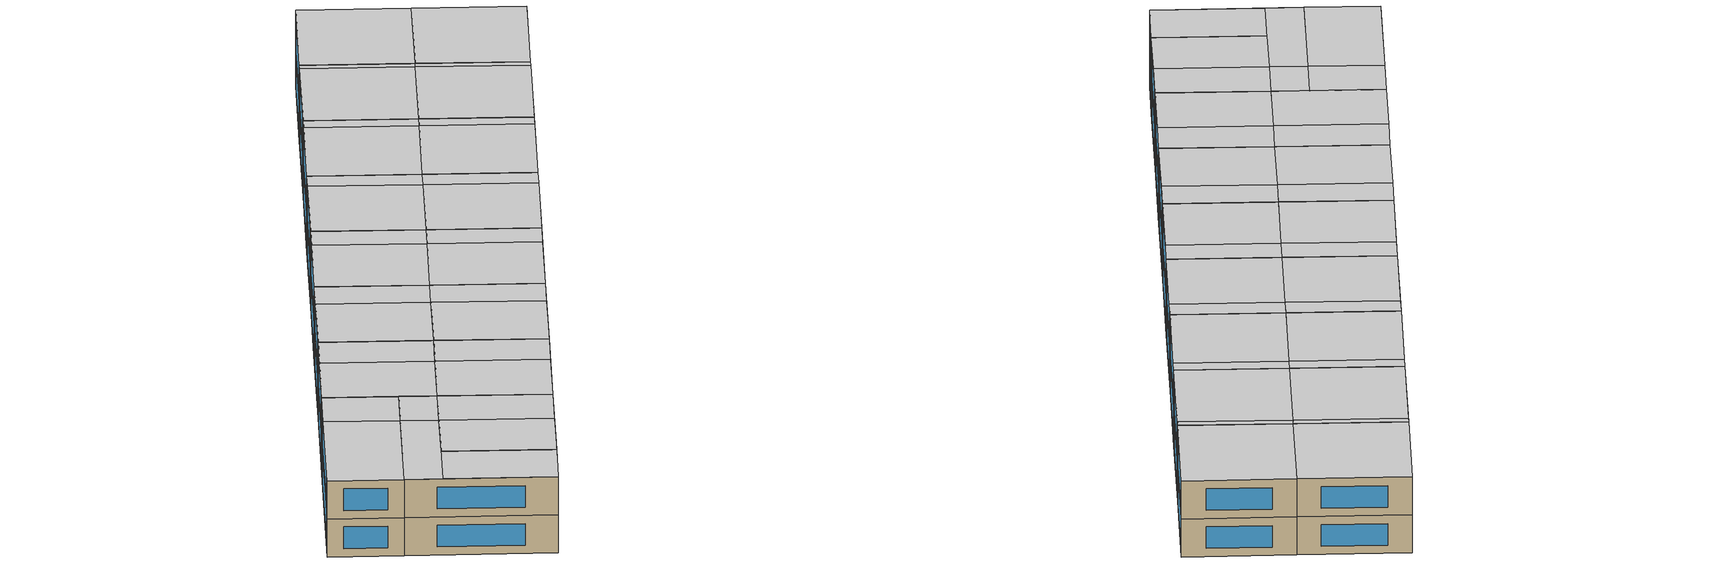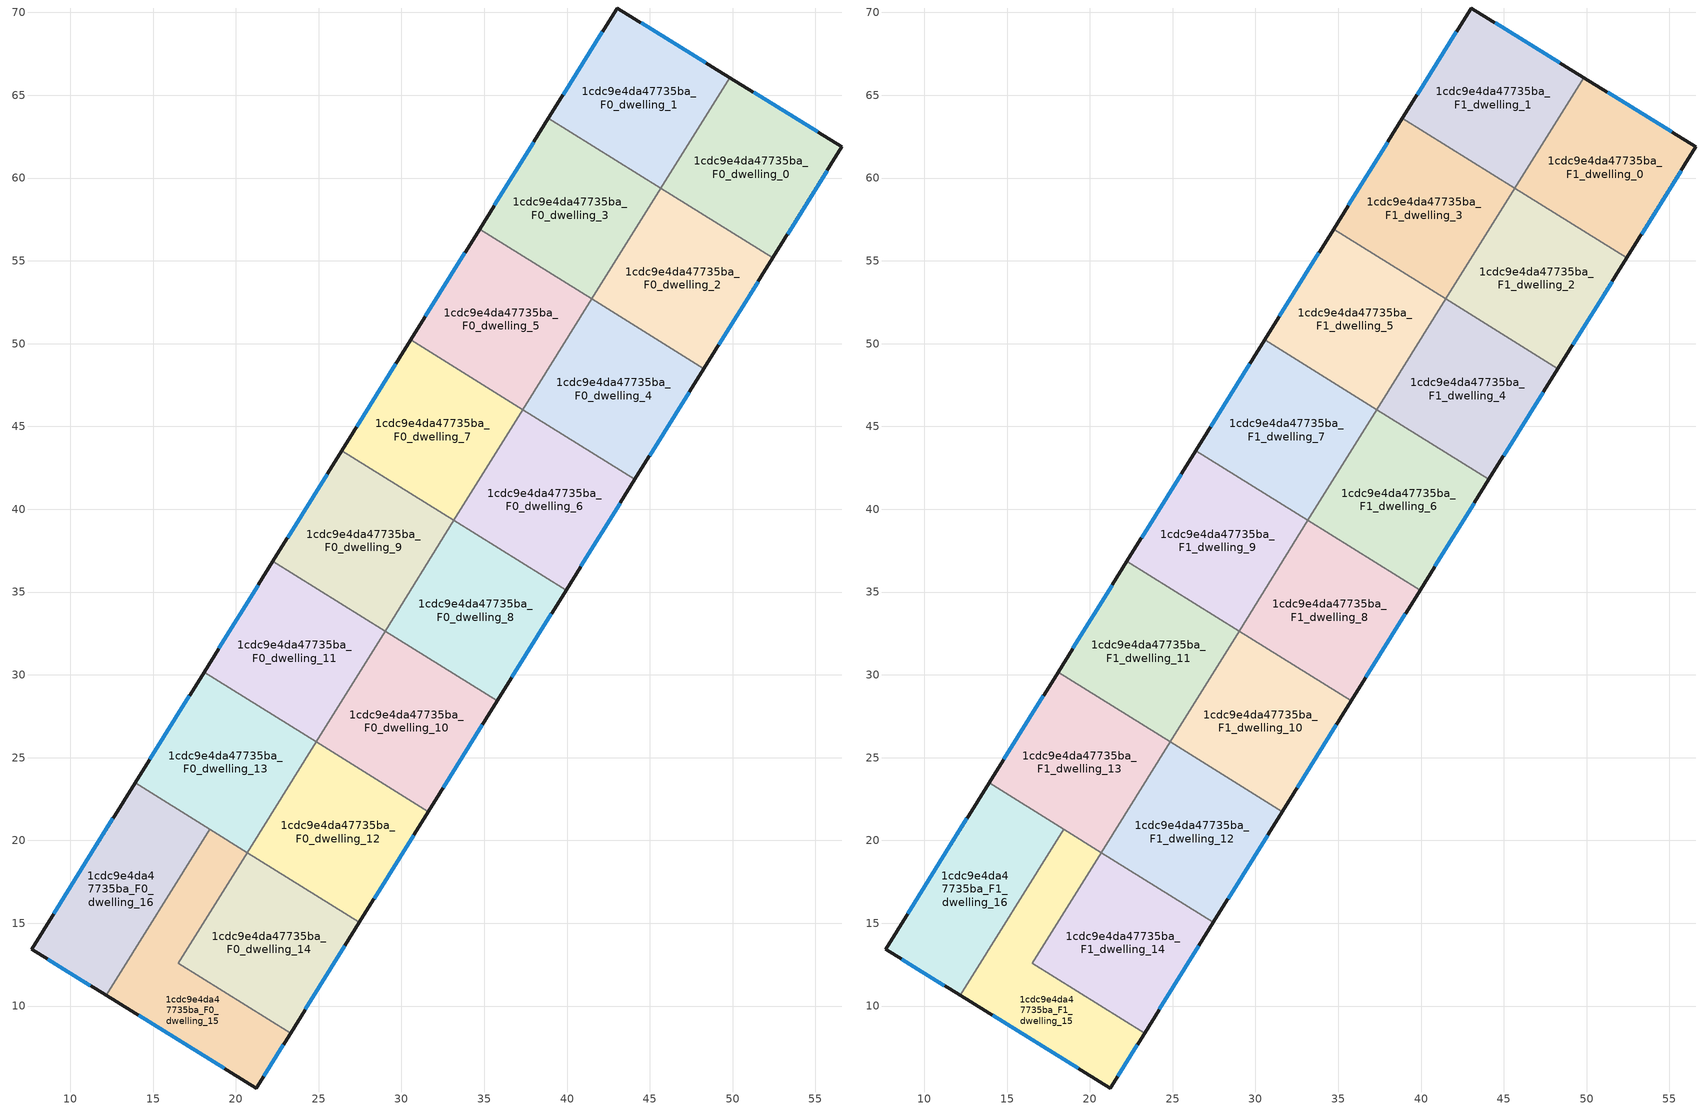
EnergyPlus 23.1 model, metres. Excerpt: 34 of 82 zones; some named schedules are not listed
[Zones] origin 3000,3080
1cdc9e4da47735ba_F0_dwelling_0
 floor ground (EU_floor_Construction): 56.59,61.89 52.42,55.18 45.66,59.39 49.82,66.07 z0
 wall outside (EU_wall_Construction): 52.42,55.18 56.59,61.89 49.82,66.07 z0:3
 wall to 1cdc9e4da47735ba_F0_dwelling_1 (EU_wall_Construction): 49.82,66.07 45.66,59.39 z0:3
 wall to 1cdc9e4da47735ba_F0_dwelling_2 (EU_wall_Construction): 45.66,59.39 52.42,55.18 z0:3
 window (EU_Window_Construction): 55.14,62.79 51.27,65.18 / 53.32,56.62 55.7,60.45 z0.64:2.36
1cdc9e4da47735ba_F0_dwelling_1
 floor ground (EU_floor_Construction): 49.82,66.07 45.66,59.39 38.88,63.61 43.03,70.27 z0
 wall outside (EU_wall_Construction): 49.82,66.07 43.03,70.27 38.88,63.61 z0:3
 wall to 1cdc9e4da47735ba_F0_dwelling_3 (EU_wall_Construction): 38.88,63.61 45.65,59.39 z0:3
 wall to 1cdc9e4da47735ba_F0_dwelling_2 (EU_wall_Construction): 45.65,59.39 45.66,59.39 z0:3
 window (EU_Window_Construction): 48.37,66.97 44.48,69.37 / 42.14,68.84 39.77,65.03 z0.64:2.36
1cdc9e4da47735ba_F0_dwelling_10
 floor ground (EU_floor_Construction): 35.78,28.43 31.62,21.75 24.85,25.96 29.01,32.65 z0
 wall outside (EU_wall_Construction): 31.62,21.75 35.78,28.43 z0:3
 wall to 1cdc9e4da47735ba_F0_dwelling_12 (EU_wall_Construction): 24.85,25.96 31.62,21.75 z0:3
 wall to 1cdc9e4da47735ba_F0_dwelling_11 (EU_wall_Construction): 29.01,32.65 24.85,25.96 z0:3
 wall to 1cdc9e4da47735ba_F0_dwelling_8 (EU_wall_Construction): 35.78,28.43 29.01,32.65 z0:3
 window (EU_Window_Construction): 32.51,23.18 34.89,27 z0.64:2.36
1cdc9e4da47735ba_F0_dwelling_11
 floor ground (EU_floor_Construction): 29.01,32.65 24.85,25.96 18.08,30.17 22.24,36.86 z0
 wall outside (EU_wall_Construction): 22.24,36.86 18.08,30.17 z0:3
 wall to 1cdc9e4da47735ba_F0_dwelling_9 (EU_wall_Construction): 29.01,32.65 22.24,36.86 z0:3
 wall to 1cdc9e4da47735ba_F0_dwelling_13 (EU_wall_Construction): 18.08,30.17 24.85,25.96 z0:3
 window (EU_Window_Construction): 21.35,35.43 18.97,31.61 z0.64:2.36
1cdc9e4da47735ba_F0_dwelling_12
 floor ground (EU_floor_Construction): 31.62,21.75 27.46,15.06 20.69,19.27 24.85,25.96 z0
 wall outside (EU_wall_Construction): 27.46,15.06 31.62,21.75 z0:3
 wall to 1cdc9e4da47735ba_F0_dwelling_14 (EU_wall_Construction): 20.69,19.27 27.46,15.06 z0:3
 wall to 1cdc9e4da47735ba_F0_dwelling_13 (EU_wall_Construction): 24.85,25.96 20.69,19.27 z0:3
 window (EU_Window_Construction): 28.35,16.49 30.73,20.32 z0.64:2.36
1cdc9e4da47735ba_F0_dwelling_13
 floor ground (EU_floor_Construction): 24.85,25.96 20.69,19.27 13.92,23.49 18.08,30.17 z0
 wall outside (EU_wall_Construction): 18.08,30.17 13.92,23.49 z0:3
 wall to 1cdc9e4da47735ba_F0_dwelling_16 (EU_wall_Construction): 13.92,23.49 18.43,20.68 z0:3
 wall to 1cdc9e4da47735ba_F0_dwelling_15 (EU_wall_Construction): 18.43,20.68 20.69,19.27 z0:3
 window (EU_Window_Construction): 17.19,28.74 14.81,24.92 z0.64:2.36
1cdc9e4da47735ba_F0_dwelling_14
 floor ground (EU_floor_Construction): 27.46,15.06 23.3,8.38 16.53,12.59 20.69,19.27 z0
 wall outside (EU_wall_Construction): 23.3,8.38 27.46,15.06 z0:3
 wall to 1cdc9e4da47735ba_F0_dwelling_15 (EU_wall_Construction): 20.69,19.27 16.53,12.59 23.3,8.38 z0:3
 window (EU_Window_Construction): 24.19,9.81 26.57,13.63 z0.64:2.36
1cdc9e4da47735ba_F0_dwelling_15
 floor ground (EU_floor_Construction): 20.69,19.27 16.53,12.59 23.3,8.38 21.24,5.05 12.18,10.64 18.43,20.68 z0
 wall outside (EU_wall_Construction): 12.18,10.64 21.24,5.05 23.3,8.38 z0:3
 wall to 1cdc9e4da47735ba_F0_dwelling_16 (EU_wall_Construction): 18.43,20.68 12.18,10.64 z0:3
 window (EU_Window_Construction): 21.68,5.77 22.86,7.66 / 14.12,9.45 19.3,6.25 z0.64:2.36
1cdc9e4da47735ba_F0_dwelling_16
 floor ground (EU_floor_Construction): 18.43,20.68 12.18,10.64 7.67,13.43 13.92,23.49 z0
 wall outside (EU_wall_Construction): 13.92,23.49 7.67,13.43 12.18,10.64 z0:3
 window (EU_Window_Construction): 8.63,12.84 11.22,11.24 / 12.58,21.33 9.01,15.59 z0.64:2.36
1cdc9e4da47735ba_F0_dwelling_2
 floor ground (EU_floor_Construction): 52.42,55.18 48.26,48.49 41.49,52.71 45.65,59.39 z0
 wall outside (EU_wall_Construction): 48.26,48.49 52.42,55.18 z0:3
 wall to 1cdc9e4da47735ba_F0_dwelling_4 (EU_wall_Construction): 41.49,52.71 48.26,48.49 z0:3
 wall to 1cdc9e4da47735ba_F0_dwelling_3 (EU_wall_Construction): 45.65,59.39 41.49,52.71 z0:3
 window (EU_Window_Construction): 49.15,49.93 51.53,53.75 z0.64:2.36
1cdc9e4da47735ba_F0_dwelling_3
 floor ground (EU_floor_Construction): 45.65,59.39 41.49,52.71 34.72,56.92 38.88,63.61 z0
 wall outside (EU_wall_Construction): 38.88,63.61 34.72,56.92 z0:3
 wall to 1cdc9e4da47735ba_F0_dwelling_5 (EU_wall_Construction): 34.72,56.92 41.49,52.71 z0:3
 window (EU_Window_Construction): 37.99,62.17 35.61,58.35 z0.64:2.36
1cdc9e4da47735ba_F0_dwelling_4
 floor ground (EU_floor_Construction): 48.26,48.49 44.1,41.81 37.33,46.02 41.49,52.71 z0
 wall outside (EU_wall_Construction): 44.1,41.81 48.26,48.49 z0:3
 wall to 1cdc9e4da47735ba_F0_dwelling_6 (EU_wall_Construction): 37.33,46.02 44.1,41.81 z0:3
 wall to 1cdc9e4da47735ba_F0_dwelling_5 (EU_wall_Construction): 41.49,52.71 37.33,46.02 z0:3
 window (EU_Window_Construction): 44.99,43.24 47.37,47.06 z0.64:2.36
1cdc9e4da47735ba_F0_dwelling_5
 floor ground (EU_floor_Construction): 41.49,52.71 37.33,46.02 30.56,50.23 34.72,56.92 z0
 wall outside (EU_wall_Construction): 34.72,56.92 30.56,50.23 z0:3
 wall to 1cdc9e4da47735ba_F0_dwelling_7 (EU_wall_Construction): 30.56,50.23 37.33,46.02 z0:3
 window (EU_Window_Construction): 33.83,55.49 31.45,51.66 z0.64:2.36
1cdc9e4da47735ba_F0_dwelling_6
 floor ground (EU_floor_Construction): 44.1,41.81 39.94,35.12 33.17,39.33 37.33,46.02 z0
 wall outside (EU_wall_Construction): 39.94,35.12 44.1,41.81 z0:3
 wall to 1cdc9e4da47735ba_F0_dwelling_8 (EU_wall_Construction): 33.17,39.33 39.94,35.12 z0:3
 wall to 1cdc9e4da47735ba_F0_dwelling_7 (EU_wall_Construction): 37.33,46.02 33.17,39.33 z0:3
 window (EU_Window_Construction): 40.83,36.55 43.21,40.38 z0.64:2.36
1cdc9e4da47735ba_F0_dwelling_7
 floor ground (EU_floor_Construction): 37.33,46.02 33.17,39.33 26.4,43.55 30.56,50.23 z0
 wall outside (EU_wall_Construction): 30.56,50.23 26.4,43.55 z0:3
 wall to 1cdc9e4da47735ba_F0_dwelling_9 (EU_wall_Construction): 26.4,43.55 33.17,39.33 z0:3
 window (EU_Window_Construction): 29.67,48.8 27.29,44.98 z0.64:2.36
1cdc9e4da47735ba_F0_dwelling_8
 floor ground (EU_floor_Construction): 39.94,35.12 35.78,28.43 29.01,32.65 33.17,39.33 z0
 wall outside (EU_wall_Construction): 35.78,28.43 39.94,35.12 z0:3
 wall to 1cdc9e4da47735ba_F0_dwelling_9 (EU_wall_Construction): 33.17,39.33 29.01,32.65 z0:3
 window (EU_Window_Construction): 36.67,29.87 39.05,33.69 z0.64:2.36
1cdc9e4da47735ba_F0_dwelling_9
 floor ground (EU_floor_Construction): 33.17,39.33 29.01,32.65 22.24,36.86 26.4,43.55 z0
 wall outside (EU_wall_Construction): 26.4,43.55 22.24,36.86 z0:3
 window (EU_Window_Construction): 25.51,42.11 23.13,38.29 z0.64:2.36
1cdc9e4da47735ba_F1_dwelling_0
 floor to 1cdc9e4da47735ba_F0_dwelling_0 (EU_floor_Construction): 56.59,61.89 52.42,55.18 45.66,59.39 49.82,66.07 z3
 wall outside (EU_wall_Construction): 52.42,55.18 56.59,61.89 49.82,66.07 z3:6
 wall to 1cdc9e4da47735ba_F1_dwelling_1 (EU_wall_Construction): 49.82,66.07 45.66,59.39 z3:6
 wall to 1cdc9e4da47735ba_F1_dwelling_2 (EU_wall_Construction): 45.66,59.39 52.42,55.18 z3:6
 window (EU_Window_Construction): 55.14,62.79 51.27,65.18 / 53.32,56.62 55.7,60.45 z3.64:5.36
 ceiling adiabatic (EU_roof_Construction): 52.42,55.18 56.59,61.89 49.82,66.07 45.66,59.39 z6
1cdc9e4da47735ba_F1_dwelling_1
 floor to 1cdc9e4da47735ba_F0_dwelling_1 (EU_floor_Construction): 49.82,66.07 45.66,59.39 38.88,63.61 43.03,70.27 z3
 wall outside (EU_wall_Construction): 49.82,66.07 43.03,70.27 38.88,63.61 z3:6
 wall to 1cdc9e4da47735ba_F1_dwelling_3 (EU_wall_Construction): 38.88,63.61 45.65,59.39 z3:6
 wall to 1cdc9e4da47735ba_F1_dwelling_2 (EU_wall_Construction): 45.65,59.39 45.66,59.39 z3:6
 window (EU_Window_Construction): 48.37,66.97 44.48,69.37 / 42.14,68.84 39.77,65.03 z3.64:5.36
 ceiling to 1cdc9e4da47735ba_F2_dwelling_1 (EU_floor_Construction): 45.66,59.39 49.82,66.07 43.03,70.27 38.88,63.61 z6
1cdc9e4da47735ba_F1_dwelling_10
 floor to 1cdc9e4da47735ba_F0_dwelling_10 (EU_floor_Construction): 35.78,28.43 31.62,21.75 24.85,25.96 29.01,32.65 z3
 wall outside (EU_wall_Construction): 31.62,21.75 35.78,28.43 z3:6
 wall to 1cdc9e4da47735ba_F1_dwelling_12 (EU_wall_Construction): 24.85,25.96 31.62,21.75 z3:6
 wall to 1cdc9e4da47735ba_F1_dwelling_11 (EU_wall_Construction): 29.01,32.65 24.85,25.96 z3:6
 wall to 1cdc9e4da47735ba_F1_dwelling_8 (EU_wall_Construction): 35.78,28.43 29.01,32.65 z3:6
 window (EU_Window_Construction): 32.51,23.18 34.89,27 z3.64:5.36
 ceiling to 1cdc9e4da47735ba_F2_dwelling_10 (EU_floor_Construction): 31.62,21.75 34.48,26.34 27.71,30.56 24.85,25.96 z6
 ceiling to 1cdc9e4da47735ba_F2_dwelling_8 (EU_floor_Construction): 34.48,26.34 35.78,28.43 29.01,32.65 27.71,30.56 z6
1cdc9e4da47735ba_F1_dwelling_11
 floor to 1cdc9e4da47735ba_F0_dwelling_11 (EU_floor_Construction): 29.01,32.65 24.85,25.96 18.08,30.17 22.24,36.86 z3
 wall outside (EU_wall_Construction): 22.24,36.86 18.08,30.17 z3:6
 wall to 1cdc9e4da47735ba_F1_dwelling_9 (EU_wall_Construction): 29.01,32.65 22.24,36.86 z3:6
 wall to 1cdc9e4da47735ba_F1_dwelling_13 (EU_wall_Construction): 18.08,30.17 24.85,25.96 z3:6
 window (EU_Window_Construction): 21.35,35.43 18.97,31.61 z3.64:5.36
 ceiling to 1cdc9e4da47735ba_F2_dwelling_11 (EU_floor_Construction): 24.85,25.96 27.71,30.56 20.94,34.77 18.08,30.17 z6
 ceiling to 1cdc9e4da47735ba_F2_dwelling_9 (EU_floor_Construction): 27.71,30.56 29.01,32.65 22.24,36.86 20.94,34.77 z6
1cdc9e4da47735ba_F1_dwelling_12
 floor to 1cdc9e4da47735ba_F0_dwelling_12 (EU_floor_Construction): 31.62,21.75 27.46,15.06 20.69,19.27 24.85,25.96 z3
 wall outside (EU_wall_Construction): 27.46,15.06 31.62,21.75 z3:6
 wall to 1cdc9e4da47735ba_F1_dwelling_14 (EU_wall_Construction): 20.69,19.27 27.46,15.06 z3:6
 wall to 1cdc9e4da47735ba_F1_dwelling_13 (EU_wall_Construction): 24.85,25.96 20.69,19.27 z3:6
 window (EU_Window_Construction): 28.35,16.49 30.73,20.32 z3.64:5.36
 ceiling to 1cdc9e4da47735ba_F2_dwelling_12 (EU_floor_Construction): 27.46,15.06 30.06,19.24 23.29,23.45 20.69,19.27 z6
 ceiling to 1cdc9e4da47735ba_F2_dwelling_10 (EU_floor_Construction): 30.06,19.24 31.62,21.75 24.85,25.96 23.29,23.45 z6
1cdc9e4da47735ba_F1_dwelling_13
 floor to 1cdc9e4da47735ba_F0_dwelling_13 (EU_floor_Construction): 24.85,25.96 20.69,19.27 13.92,23.49 18.08,30.17 z3
 wall outside (EU_wall_Construction): 18.08,30.17 13.92,23.49 z3:6
 wall to 1cdc9e4da47735ba_F1_dwelling_16 (EU_wall_Construction): 13.92,23.49 18.43,20.68 z3:6
 wall to 1cdc9e4da47735ba_F1_dwelling_15 (EU_wall_Construction): 18.43,20.68 20.69,19.27 z3:6
 window (EU_Window_Construction): 17.19,28.74 14.81,24.92 z3.64:5.36
 ceiling to 1cdc9e4da47735ba_F2_dwelling_13 (EU_floor_Construction): 20.69,19.27 23.29,23.45 16.52,27.67 13.92,23.49 z6
 ceiling to 1cdc9e4da47735ba_F2_dwelling_11 (EU_floor_Construction): 23.29,23.45 24.85,25.96 18.08,30.17 16.52,27.67 z6
1cdc9e4da47735ba_F1_dwelling_14
 floor to 1cdc9e4da47735ba_F0_dwelling_14 (EU_floor_Construction): 27.46,15.06 23.3,8.38 16.53,12.59 20.69,19.27 z3
 wall outside (EU_wall_Construction): 23.3,8.38 27.46,15.06 z3:6
 wall to 1cdc9e4da47735ba_F1_dwelling_15 (EU_wall_Construction): 20.69,19.27 16.53,12.59 23.3,8.38 z3:6
 window (EU_Window_Construction): 24.19,9.81 26.57,13.63 z3.64:5.36
 ceiling adiabatic (EU_roof_Construction): 23.3,8.38 25.64,12.14 18.87,16.35 16.53,12.59 z6
 ceiling to 1cdc9e4da47735ba_F2_dwelling_12 (EU_floor_Construction): 25.64,12.14 27.46,15.06 20.69,19.27 18.87,16.35 z6
1cdc9e4da47735ba_F1_dwelling_15
 floor to 1cdc9e4da47735ba_F0_dwelling_15 (EU_floor_Construction): 20.69,19.27 16.53,12.59 23.3,8.38 21.24,5.05 12.18,10.64 18.43,20.68 z3
 wall outside (EU_wall_Construction): 12.18,10.64 21.24,5.05 23.3,8.38 z3:6
 wall to 1cdc9e4da47735ba_F1_dwelling_16 (EU_wall_Construction): 18.43,20.68 12.18,10.64 z3:6
 window (EU_Window_Construction): 21.68,5.77 22.86,7.66 / 14.12,9.45 19.3,6.25 z3.64:5.36
 ceiling to 1cdc9e4da47735ba_F2_dwelling_15 (EU_floor_Construction): 14.44,9.25 18.86,16.36 16.61,17.76 12.18,10.64 z6
 ceiling to 1cdc9e4da47735ba_F2_dwelling_14 (EU_floor_Construction): 21.24,5.05 23.3,8.38 16.53,12.59 18.87,16.35 18.86,16.36 14.44,9.25 z6
 ceiling to 1cdc9e4da47735ba_F2_dwelling_13 (EU_floor_Construction): 18.87,16.35 20.69,19.27 18.43,20.68 16.61,17.76 z6
1cdc9e4da47735ba_F1_dwelling_16
 floor to 1cdc9e4da47735ba_F0_dwelling_16 (EU_floor_Construction): 18.43,20.68 12.18,10.64 7.67,13.43 13.92,23.49 z3
 wall outside (EU_wall_Construction): 13.92,23.49 7.67,13.43 12.18,10.64 z3:6
 window (EU_Window_Construction): 8.63,12.84 11.22,11.24 / 12.58,21.33 9.01,15.59 z3.64:5.36
 ceiling to 1cdc9e4da47735ba_F2_dwelling_15 (EU_floor_Construction): 12.18,10.64 16.61,17.76 12.1,20.56 7.67,13.43 z6
 ceiling to 1cdc9e4da47735ba_F2_dwelling_13 (EU_floor_Construction): 16.61,17.76 18.43,20.68 13.92,23.49 12.1,20.56 z6
1cdc9e4da47735ba_F1_dwelling_2
 floor to 1cdc9e4da47735ba_F0_dwelling_2 (EU_floor_Construction): 52.42,55.18 48.26,48.49 41.49,52.71 45.65,59.39 z3
 wall outside (EU_wall_Construction): 48.26,48.49 52.42,55.18 z3:6
 wall to 1cdc9e4da47735ba_F1_dwelling_4 (EU_wall_Construction): 41.49,52.71 48.26,48.49 z3:6
 wall to 1cdc9e4da47735ba_F1_dwelling_3 (EU_wall_Construction): 45.65,59.39 41.49,52.71 z3:6
 window (EU_Window_Construction): 49.15,49.93 51.53,53.75 z3.64:5.36
 ceiling to 1cdc9e4da47735ba_F2_dwelling_2 (EU_floor_Construction): 48.26,48.49 52.16,54.76 45.39,58.97 41.49,52.71 z6
 ceiling to 1cdc9e4da47735ba_F2_dwelling_0 (EU_floor_Construction): 52.16,54.76 52.42,55.18 45.66,59.39 45.4,58.97 z6
1cdc9e4da47735ba_F1_dwelling_3
 floor to 1cdc9e4da47735ba_F0_dwelling_3 (EU_floor_Construction): 45.65,59.39 41.49,52.71 34.72,56.92 38.88,63.61 z3
 wall outside (EU_wall_Construction): 38.88,63.61 34.72,56.92 z3:6
 wall to 1cdc9e4da47735ba_F1_dwelling_5 (EU_wall_Construction): 34.72,56.92 41.49,52.71 z3:6
 window (EU_Window_Construction): 37.99,62.17 35.61,58.35 z3.64:5.36
 ceiling to 1cdc9e4da47735ba_F2_dwelling_3 (EU_floor_Construction): 41.49,52.71 45.39,58.98 38.62,63.19 34.72,56.92 z6
 ceiling to 1cdc9e4da47735ba_F2_dwelling_1 (EU_floor_Construction): 45.39,58.98 45.65,59.39 38.88,63.61 38.62,63.19 z6
1cdc9e4da47735ba_F1_dwelling_4
 floor to 1cdc9e4da47735ba_F0_dwelling_4 (EU_floor_Construction): 48.26,48.49 44.1,41.81 37.33,46.02 41.49,52.71 z3
 wall outside (EU_wall_Construction): 44.1,41.81 48.26,48.49 z3:6
 wall to 1cdc9e4da47735ba_F1_dwelling_6 (EU_wall_Construction): 37.33,46.02 44.1,41.81 z3:6
 wall to 1cdc9e4da47735ba_F1_dwelling_5 (EU_wall_Construction): 41.49,52.71 37.33,46.02 z3:6
 window (EU_Window_Construction): 44.99,43.24 47.37,47.06 z3.64:5.36
 ceiling adiabatic (EU_roof_Construction): 44.1,41.81 47.74,47.66 40.97,51.87 37.33,46.02 z6
 ceiling to 1cdc9e4da47735ba_F2_dwelling_2 (EU_floor_Construction): 47.74,47.66 48.26,48.49 41.49,52.71 40.97,51.87 z6
1cdc9e4da47735ba_F1_dwelling_5
 floor to 1cdc9e4da47735ba_F0_dwelling_5 (EU_floor_Construction): 41.49,52.71 37.33,46.02 30.56,50.23 34.72,56.92 z3
 wall outside (EU_wall_Construction): 34.72,56.92 30.56,50.23 z3:6
 wall to 1cdc9e4da47735ba_F1_dwelling_7 (EU_wall_Construction): 30.56,50.23 37.33,46.02 z3:6
 window (EU_Window_Construction): 33.83,55.49 31.45,51.66 z3.64:5.36
 ceiling to 1cdc9e4da47735ba_F2_dwelling_5 (EU_floor_Construction): 37.33,46.02 40.97,51.87 34.2,56.08 30.56,50.23 z6
 ceiling to 1cdc9e4da47735ba_F2_dwelling_3 (EU_floor_Construction): 40.97,51.87 41.49,52.71 34.72,56.92 34.2,56.08 z6
1cdc9e4da47735ba_F1_dwelling_6
 floor to 1cdc9e4da47735ba_F0_dwelling_6 (EU_floor_Construction): 44.1,41.81 39.94,35.12 33.17,39.33 37.33,46.02 z3
 wall outside (EU_wall_Construction): 39.94,35.12 44.1,41.81 z3:6
 wall to 1cdc9e4da47735ba_F1_dwelling_8 (EU_wall_Construction): 33.17,39.33 39.94,35.12 z3:6
 wall to 1cdc9e4da47735ba_F1_dwelling_7 (EU_wall_Construction): 37.33,46.02 33.17,39.33 z3:6
 window (EU_Window_Construction): 40.83,36.55 43.21,40.38 z3.64:5.36
 ceiling to 1cdc9e4da47735ba_F2_dwelling_6 (EU_floor_Construction): 39.94,35.12 43.32,40.55 36.55,44.77 33.17,39.33 z6
 ceiling adiabatic (EU_roof_Construction): 43.32,40.55 44.1,41.81 37.33,46.02 36.55,44.77 z6
1cdc9e4da47735ba_F1_dwelling_7
 floor to 1cdc9e4da47735ba_F0_dwelling_7 (EU_floor_Construction): 37.33,46.02 33.17,39.33 26.4,43.55 30.56,50.23 z3
 wall outside (EU_wall_Construction): 30.56,50.23 26.4,43.55 z3:6
 wall to 1cdc9e4da47735ba_F1_dwelling_9 (EU_wall_Construction): 26.4,43.55 33.17,39.33 z3:6
 window (EU_Window_Construction): 29.67,48.8 27.29,44.98 z3.64:5.36
 ceiling to 1cdc9e4da47735ba_F2_dwelling_7 (EU_floor_Construction): 33.17,39.33 36.55,44.77 29.78,48.98 26.4,43.55 z6
 ceiling to 1cdc9e4da47735ba_F2_dwelling_5 (EU_floor_Construction): 36.55,44.77 37.33,46.02 30.56,50.23 29.78,48.98 z6
1cdc9e4da47735ba_F1_dwelling_8
 floor to 1cdc9e4da47735ba_F0_dwelling_8 (EU_floor_Construction): 39.94,35.12 35.78,28.43 29.01,32.65 33.17,39.33 z3
 wall outside (EU_wall_Construction): 35.78,28.43 39.94,35.12 z3:6
 wall to 1cdc9e4da47735ba_F1_dwelling_9 (EU_wall_Construction): 33.17,39.33 29.01,32.65 z3:6
 window (EU_Window_Construction): 36.67,29.87 39.05,33.69 z3.64:5.36
 ceiling to 1cdc9e4da47735ba_F2_dwelling_8 (EU_floor_Construction): 35.78,28.43 38.9,33.45 32.13,37.66 29.01,32.65 z6
 ceiling to 1cdc9e4da47735ba_F2_dwelling_6 (EU_floor_Construction): 38.9,33.45 39.94,35.12 33.17,39.33 32.13,37.66 z6
1cdc9e4da47735ba_F1_dwelling_9
 floor to 1cdc9e4da47735ba_F0_dwelling_9 (EU_floor_Construction): 33.17,39.33 29.01,32.65 22.24,36.86 26.4,43.55 z3
 wall outside (EU_wall_Construction): 26.4,43.55 22.24,36.86 z3:6
 window (EU_Window_Construction): 25.51,42.11 23.13,38.29 z3.64:5.36
 ceiling to 1cdc9e4da47735ba_F2_dwelling_9 (EU_floor_Construction): 29.01,32.65 32.13,37.66 25.36,41.87 22.24,36.86 z6
 ceiling to 1cdc9e4da47735ba_F2_dwelling_7 (EU_floor_Construction): 32.13,37.66 33.17,39.33 26.4,43.55 25.36,41.87 z6
[Building]
EU S2 Campaign: North Axis=0; Terrain=City; Solar Distribution=FullExterior
[Site:Location]
Yerevan-Zvartnots.Intl.AP: Latitude=40.15; Longitude=44.383; Time Zone=4; Elevation=854
[SizingPeriod:WeatherFileDays]
AnnualSizingPeriod: Begin Month=1; Begin Day of Month=1; End Month=12; End Day of Month=31; Day of Week for Start Day=Monday; Use Weather File Daylight Saving Period=No; Use Weather File Rain and Snow Indicators=No
[MATERIAL]
EU_InternalMass_Material: Roughness=MediumRough; Thickness=0.1; Conductivity=1; Density=1800; Specific Heat=900; Thermal Absorptance=0.9; Solar Absorptance=0.7; Visible Absorptance=0.7
[MATERIAL:NOMASS] Roughness=MediumRough; Thermal Absorptance=0.9; Solar Absorptance=0.7; Visible Absorptance=0.7
Name | Thermal Resistance
EU_wall_NoMass | 1.05043
EU_roof_NoMass | 1.45357
EU_floor_NoMass | 0.478065
[WINDOWMATERIAL:SIMPLEGLAZINGSYSTEM]
EU_Window_SimpleGlazing: UFactor=2.5566; Solar Heat Gain Coefficient=0.75; Visible Transmittance=0.75
[CONSTRUCTION]
EU_wall_Construction: EU_wall_NoMass
EU_roof_Construction: EU_roof_NoMass
EU_floor_Construction: EU_floor_NoMass
EU_Window_Construction: EU_Window_SimpleGlazing
EU_InternalMass_Construction: EU_InternalMass_Material
[ZONE] Type=1; Multiplier=1; Ceiling Height=autocalculate; Floor Area=autocalculate; Part of Total Floor Area=Yes
Name | Volume
1cdc9e4da47735ba_F0_dwelling_0; 1cdc9e4da47735ba_F1_dwelling_0 | 188.405
1cdc9e4da47735ba_F0_dwelling_1; 1cdc9e4da47735ba_F1_dwelling_1; 1cdc9e4da47735ba_F0_dwelling_10; 1cdc9e4da47735ba_F1_dwelling_10 | 188.394
1cdc9e4da47735ba_F0_dwelling_11; 1cdc9e4da47735ba_F1_dwelling_11; 1cdc9e4da47735ba_F0_dwelling_5; 1cdc9e4da47735ba_F1_dwelling_5 | 188.415
1cdc9e4da47735ba_F0_dwelling_12; 1cdc9e4da47735ba_F1_dwelling_12; 1cdc9e4da47735ba_F0_dwelling_16; 1cdc9e4da47735ba_F1_dwelling_16; 1cdc9e4da47735ba_F0_dwelling_6; 1cdc9e4da47735ba_F1_dwelling_6; 1cdc9e4da47735ba_F0_dwelling_7; 1cdc9e4da47735ba_F1_dwelling_7; 1cdc9e4da47735ba_F0_dwelling_9; 1cdc9e4da47735ba_F1_dwelling_9 | 188.399
1cdc9e4da47735ba_F0_dwelling_13; 1cdc9e4da47735ba_F1_dwelling_13; 1cdc9e4da47735ba_F0_dwelling_3; 1cdc9e4da47735ba_F1_dwelling_3 | 188.431
1cdc9e4da47735ba_F0_dwelling_14; 1cdc9e4da47735ba_F1_dwelling_14 | 188.366
1cdc9e4da47735ba_F0_dwelling_15; 1cdc9e4da47735ba_F1_dwelling_15 | 188.414
1cdc9e4da47735ba_F0_dwelling_2; 1cdc9e4da47735ba_F1_dwelling_2 | 188.383
1cdc9e4da47735ba_F0_dwelling_4; 1cdc9e4da47735ba_F1_dwelling_4 | 188.379
1cdc9e4da47735ba_F0_dwelling_8; 1cdc9e4da47735ba_F1_dwelling_8 | 188.382
[INTERNALMASS] Construction=EU_InternalMass_Construction
Name | Zone or ZoneList | Surface Area
1cdc9e4da47735ba_F0_dwelling_0_EU_InternalMass | 1cdc9e4da47735ba_F0_dwelling_0 | 62.8023
1cdc9e4da47735ba_F0_dwelling_1_EU_InternalMass | 1cdc9e4da47735ba_F0_dwelling_1 | 62.7973
1cdc9e4da47735ba_F0_dwelling_2_EU_InternalMass | 1cdc9e4da47735ba_F0_dwelling_2 | 62.7948
1cdc9e4da47735ba_F0_dwelling_3_EU_InternalMass | 1cdc9e4da47735ba_F0_dwelling_3 | 62.8094
1cdc9e4da47735ba_F0_dwelling_4_EU_InternalMass | 1cdc9e4da47735ba_F0_dwelling_4 | 62.7928
1cdc9e4da47735ba_F0_dwelling_5_EU_InternalMass | 1cdc9e4da47735ba_F0_dwelling_5 | 62.8039
1cdc9e4da47735ba_F0_dwelling_6_EU_InternalMass | 1cdc9e4da47735ba_F0_dwelling_6 | 62.8006
1cdc9e4da47735ba_F0_dwelling_7_EU_InternalMass | 1cdc9e4da47735ba_F0_dwelling_7 | 62.8012
1cdc9e4da47735ba_F0_dwelling_8_EU_InternalMass | 1cdc9e4da47735ba_F0_dwelling_8 | 62.7914
1cdc9e4da47735ba_F0_dwelling_9_EU_InternalMass | 1cdc9e4da47735ba_F0_dwelling_9 | 62.7985
1cdc9e4da47735ba_F0_dwelling_10_EU_InternalMass | 1cdc9e4da47735ba_F0_dwelling_10 | 62.7983
1cdc9e4da47735ba_F0_dwelling_11_EU_InternalMass | 1cdc9e4da47735ba_F0_dwelling_11 | 62.805
1cdc9e4da47735ba_F0_dwelling_12_EU_InternalMass | 1cdc9e4da47735ba_F0_dwelling_12 | 62.7986
1cdc9e4da47735ba_F0_dwelling_13_EU_InternalMass | 1cdc9e4da47735ba_F0_dwelling_13 | 62.8094
1cdc9e4da47735ba_F0_dwelling_14_EU_InternalMass | 1cdc9e4da47735ba_F0_dwelling_14 | 62.7903
1cdc9e4da47735ba_F0_dwelling_15_EU_InternalMass | 1cdc9e4da47735ba_F0_dwelling_15 | 62.8044
1cdc9e4da47735ba_F0_dwelling_16_EU_InternalMass | 1cdc9e4da47735ba_F0_dwelling_16 | 62.7974
1cdc9e4da47735ba_F1_dwelling_0_EU_InternalMass | 1cdc9e4da47735ba_F1_dwelling_0 | 62.8023
1cdc9e4da47735ba_F1_dwelling_1_EU_InternalMass | 1cdc9e4da47735ba_F1_dwelling_1 | 62.7973
1cdc9e4da47735ba_F1_dwelling_2_EU_InternalMass | 1cdc9e4da47735ba_F1_dwelling_2 | 62.7948
1cdc9e4da47735ba_F1_dwelling_3_EU_InternalMass | 1cdc9e4da47735ba_F1_dwelling_3 | 62.8094
1cdc9e4da47735ba_F1_dwelling_4_EU_InternalMass | 1cdc9e4da47735ba_F1_dwelling_4 | 62.7928
1cdc9e4da47735ba_F1_dwelling_5_EU_InternalMass | 1cdc9e4da47735ba_F1_dwelling_5 | 62.8039
1cdc9e4da47735ba_F1_dwelling_6_EU_InternalMass | 1cdc9e4da47735ba_F1_dwelling_6 | 62.8006
1cdc9e4da47735ba_F1_dwelling_7_EU_InternalMass | 1cdc9e4da47735ba_F1_dwelling_7 | 62.8012
1cdc9e4da47735ba_F1_dwelling_8_EU_InternalMass | 1cdc9e4da47735ba_F1_dwelling_8 | 62.7914
1cdc9e4da47735ba_F1_dwelling_9_EU_InternalMass | 1cdc9e4da47735ba_F1_dwelling_9 | 62.7985
1cdc9e4da47735ba_F1_dwelling_10_EU_InternalMass | 1cdc9e4da47735ba_F1_dwelling_10 | 62.7983
1cdc9e4da47735ba_F1_dwelling_11_EU_InternalMass | 1cdc9e4da47735ba_F1_dwelling_11 | 62.805
1cdc9e4da47735ba_F1_dwelling_12_EU_InternalMass | 1cdc9e4da47735ba_F1_dwelling_12 | 62.7986
1cdc9e4da47735ba_F1_dwelling_13_EU_InternalMass | 1cdc9e4da47735ba_F1_dwelling_13 | 62.8094
1cdc9e4da47735ba_F1_dwelling_14_EU_InternalMass | 1cdc9e4da47735ba_F1_dwelling_14 | 62.7903
1cdc9e4da47735ba_F1_dwelling_15_EU_InternalMass | 1cdc9e4da47735ba_F1_dwelling_15 | 62.8044
1cdc9e4da47735ba_F1_dwelling_16_EU_InternalMass | 1cdc9e4da47735ba_F1_dwelling_16 | 62.7974
[OTHEREQUIPMENT] Fuel Type=Electricity; Design Level Calculation Method=Watts/Area; Power per Zone Floor Area=1; Fraction Latent=0; Fraction Radiant=0; Fraction Lost=0; Carbon Dioxide Generation Rate=0; EndUse Subcategory=EU_Step8_InternalGains
Name | Zone or ZoneList or Space or SpaceList | Schedule
EU_Step8_InternalGain_1cdc9e4da47735ba_F0_dwelling_0_f000 | 1cdc9e4da47735ba_F0_dwelling_0 | EU_Step8_GainSchedule_1cdc9e4da47735ba_F0_dwelling_0_f000
EU_Step8_InternalGain_1cdc9e4da47735ba_F0_dwelling_1_f000 | 1cdc9e4da47735ba_F0_dwelling_1 | EU_Step8_GainSchedule_1cdc9e4da47735ba_F0_dwelling_1_f000
EU_Step8_InternalGain_1cdc9e4da47735ba_F0_dwelling_2_f000 | 1cdc9e4da47735ba_F0_dwelling_2 | EU_Step8_GainSchedule_1cdc9e4da47735ba_F0_dwelling_2_f000
EU_Step8_InternalGain_1cdc9e4da47735ba_F0_dwelling_3_f000 | 1cdc9e4da47735ba_F0_dwelling_3 | EU_Step8_GainSchedule_1cdc9e4da47735ba_F0_dwelling_3_f000
EU_Step8_InternalGain_1cdc9e4da47735ba_F0_dwelling_4_f000 | 1cdc9e4da47735ba_F0_dwelling_4 | EU_Step8_GainSchedule_1cdc9e4da47735ba_F0_dwelling_4_f000
EU_Step8_InternalGain_1cdc9e4da47735ba_F0_dwelling_5_f000 | 1cdc9e4da47735ba_F0_dwelling_5 | EU_Step8_GainSchedule_1cdc9e4da47735ba_F0_dwelling_5_f000
EU_Step8_InternalGain_1cdc9e4da47735ba_F0_dwelling_6_f000 | 1cdc9e4da47735ba_F0_dwelling_6 | EU_Step8_GainSchedule_1cdc9e4da47735ba_F0_dwelling_6_f000
EU_Step8_InternalGain_1cdc9e4da47735ba_F0_dwelling_7_f000 | 1cdc9e4da47735ba_F0_dwelling_7 | EU_Step8_GainSchedule_1cdc9e4da47735ba_F0_dwelling_7_f000
EU_Step8_InternalGain_1cdc9e4da47735ba_F0_dwelling_8_f000 | 1cdc9e4da47735ba_F0_dwelling_8 | EU_Step8_GainSchedule_1cdc9e4da47735ba_F0_dwelling_8_f000
EU_Step8_InternalGain_1cdc9e4da47735ba_F0_dwelling_9_f000 | 1cdc9e4da47735ba_F0_dwelling_9 | EU_Step8_GainSchedule_1cdc9e4da47735ba_F0_dwelling_9_f000
EU_Step8_InternalGain_1cdc9e4da47735ba_F0_dwelling_10_f000 | 1cdc9e4da47735ba_F0_dwelling_10 | EU_Step8_GainSchedule_1cdc9e4da47735ba_F0_dwelling_10_f000
EU_Step8_InternalGain_1cdc9e4da47735ba_F0_dwelling_11_f000 | 1cdc9e4da47735ba_F0_dwelling_11 | EU_Step8_GainSchedule_1cdc9e4da47735ba_F0_dwelling_11_f000
EU_Step8_InternalGain_1cdc9e4da47735ba_F0_dwelling_12_f000 | 1cdc9e4da47735ba_F0_dwelling_12 | EU_Step8_GainSchedule_1cdc9e4da47735ba_F0_dwelling_12_f000
EU_Step8_InternalGain_1cdc9e4da47735ba_F0_dwelling_13_f000 | 1cdc9e4da47735ba_F0_dwelling_13 | EU_Step8_GainSchedule_1cdc9e4da47735ba_F0_dwelling_13_f000
EU_Step8_InternalGain_1cdc9e4da47735ba_F0_dwelling_14_f000 | 1cdc9e4da47735ba_F0_dwelling_14 | EU_Step8_GainSchedule_1cdc9e4da47735ba_F0_dwelling_14_f000
EU_Step8_InternalGain_1cdc9e4da47735ba_F0_dwelling_15_f000 | 1cdc9e4da47735ba_F0_dwelling_15 | EU_Step8_GainSchedule_1cdc9e4da47735ba_F0_dwelling_15_f000
EU_Step8_InternalGain_1cdc9e4da47735ba_F0_dwelling_16_f000 | 1cdc9e4da47735ba_F0_dwelling_16 | EU_Step8_GainSchedule_1cdc9e4da47735ba_F0_dwelling_16_f000
EU_Step8_InternalGain_1cdc9e4da47735ba_F1_dwelling_0_f000 | 1cdc9e4da47735ba_F1_dwelling_0 | EU_Step8_GainSchedule_1cdc9e4da47735ba_F1_dwelling_0_f000
EU_Step8_InternalGain_1cdc9e4da47735ba_F1_dwelling_1_f000 | 1cdc9e4da47735ba_F1_dwelling_1 | EU_Step8_GainSchedule_1cdc9e4da47735ba_F1_dwelling_1_f000
EU_Step8_InternalGain_1cdc9e4da47735ba_F1_dwelling_2_f000 | 1cdc9e4da47735ba_F1_dwelling_2 | EU_Step8_GainSchedule_1cdc9e4da47735ba_F1_dwelling_2_f000
EU_Step8_InternalGain_1cdc9e4da47735ba_F1_dwelling_3_f000 | 1cdc9e4da47735ba_F1_dwelling_3 | EU_Step8_GainSchedule_1cdc9e4da47735ba_F1_dwelling_3_f000
EU_Step8_InternalGain_1cdc9e4da47735ba_F1_dwelling_4_f000 | 1cdc9e4da47735ba_F1_dwelling_4 | EU_Step8_GainSchedule_1cdc9e4da47735ba_F1_dwelling_4_f000
EU_Step8_InternalGain_1cdc9e4da47735ba_F1_dwelling_5_f000 | 1cdc9e4da47735ba_F1_dwelling_5 | EU_Step8_GainSchedule_1cdc9e4da47735ba_F1_dwelling_5_f000
EU_Step8_InternalGain_1cdc9e4da47735ba_F1_dwelling_6_f000 | 1cdc9e4da47735ba_F1_dwelling_6 | EU_Step8_GainSchedule_1cdc9e4da47735ba_F1_dwelling_6_f000
EU_Step8_InternalGain_1cdc9e4da47735ba_F1_dwelling_7_f000 | 1cdc9e4da47735ba_F1_dwelling_7 | EU_Step8_GainSchedule_1cdc9e4da47735ba_F1_dwelling_7_f000
EU_Step8_InternalGain_1cdc9e4da47735ba_F1_dwelling_8_f000 | 1cdc9e4da47735ba_F1_dwelling_8 | EU_Step8_GainSchedule_1cdc9e4da47735ba_F1_dwelling_8_f000
EU_Step8_InternalGain_1cdc9e4da47735ba_F1_dwelling_9_f000 | 1cdc9e4da47735ba_F1_dwelling_9 | EU_Step8_GainSchedule_1cdc9e4da47735ba_F1_dwelling_9_f000
EU_Step8_InternalGain_1cdc9e4da47735ba_F1_dwelling_10_f000 | 1cdc9e4da47735ba_F1_dwelling_10 | EU_Step8_GainSchedule_1cdc9e4da47735ba_F1_dwelling_10_f000
EU_Step8_InternalGain_1cdc9e4da47735ba_F1_dwelling_11_f000 | 1cdc9e4da47735ba_F1_dwelling_11 | EU_Step8_GainSchedule_1cdc9e4da47735ba_F1_dwelling_11_f000
EU_Step8_InternalGain_1cdc9e4da47735ba_F1_dwelling_12_f000 | 1cdc9e4da47735ba_F1_dwelling_12 | EU_Step8_GainSchedule_1cdc9e4da47735ba_F1_dwelling_12_f000
EU_Step8_InternalGain_1cdc9e4da47735ba_F1_dwelling_13_f000 | 1cdc9e4da47735ba_F1_dwelling_13 | EU_Step8_GainSchedule_1cdc9e4da47735ba_F1_dwelling_13_f000
EU_Step8_InternalGain_1cdc9e4da47735ba_F1_dwelling_14_f000 | 1cdc9e4da47735ba_F1_dwelling_14 | EU_Step8_GainSchedule_1cdc9e4da47735ba_F1_dwelling_14_f000
EU_Step8_InternalGain_1cdc9e4da47735ba_F1_dwelling_15_f000 | 1cdc9e4da47735ba_F1_dwelling_15 | EU_Step8_GainSchedule_1cdc9e4da47735ba_F1_dwelling_15_f000
EU_Step8_InternalGain_1cdc9e4da47735ba_F1_dwelling_16_f000 | 1cdc9e4da47735ba_F1_dwelling_16 | EU_Step8_GainSchedule_1cdc9e4da47735ba_F1_dwelling_16_f000
[ZONEVENTILATION:DESIGNFLOWRATE] Schedule=EU_AlwaysOn; Design Flow Rate Calculation Method=AirChanges/Hour; Air Changes per Hour=0.557805; Ventilation Type=Natural; Fan Pressure Rise=0; Fan Total Efficiency=1; Constant Term Coefficient=1; Temperature Term Coefficient=0; Velocity Term Coefficient=0; Velocity Squared Term Coefficient=0; Minimum Indoor Temperature=-100; Maximum Indoor Temperature=100; Delta Temperature=-100; Minimum Outdoor Temperature=-100; Maximum Outdoor Temperature=100; Maximum Wind Speed=40
Name | Zone or ZoneList or Space or SpaceList
EU_ConstantAir_1cdc9e4da47735ba_F0_dwelling_0 | 1cdc9e4da47735ba_F0_dwelling_0
EU_ConstantAir_1cdc9e4da47735ba_F0_dwelling_1 | 1cdc9e4da47735ba_F0_dwelling_1
EU_ConstantAir_1cdc9e4da47735ba_F0_dwelling_2 | 1cdc9e4da47735ba_F0_dwelling_2
EU_ConstantAir_1cdc9e4da47735ba_F0_dwelling_3 | 1cdc9e4da47735ba_F0_dwelling_3
EU_ConstantAir_1cdc9e4da47735ba_F0_dwelling_4 | 1cdc9e4da47735ba_F0_dwelling_4
EU_ConstantAir_1cdc9e4da47735ba_F0_dwelling_5 | 1cdc9e4da47735ba_F0_dwelling_5
EU_ConstantAir_1cdc9e4da47735ba_F0_dwelling_6 | 1cdc9e4da47735ba_F0_dwelling_6
EU_ConstantAir_1cdc9e4da47735ba_F0_dwelling_7 | 1cdc9e4da47735ba_F0_dwelling_7
EU_ConstantAir_1cdc9e4da47735ba_F0_dwelling_8 | 1cdc9e4da47735ba_F0_dwelling_8
EU_ConstantAir_1cdc9e4da47735ba_F0_dwelling_9 | 1cdc9e4da47735ba_F0_dwelling_9
EU_ConstantAir_1cdc9e4da47735ba_F0_dwelling_10 | 1cdc9e4da47735ba_F0_dwelling_10
EU_ConstantAir_1cdc9e4da47735ba_F0_dwelling_11 | 1cdc9e4da47735ba_F0_dwelling_11
EU_ConstantAir_1cdc9e4da47735ba_F0_dwelling_12 | 1cdc9e4da47735ba_F0_dwelling_12
EU_ConstantAir_1cdc9e4da47735ba_F0_dwelling_13 | 1cdc9e4da47735ba_F0_dwelling_13
EU_ConstantAir_1cdc9e4da47735ba_F0_dwelling_14 | 1cdc9e4da47735ba_F0_dwelling_14
EU_ConstantAir_1cdc9e4da47735ba_F0_dwelling_15 | 1cdc9e4da47735ba_F0_dwelling_15
EU_ConstantAir_1cdc9e4da47735ba_F0_dwelling_16 | 1cdc9e4da47735ba_F0_dwelling_16
EU_ConstantAir_1cdc9e4da47735ba_F1_dwelling_0 | 1cdc9e4da47735ba_F1_dwelling_0
EU_ConstantAir_1cdc9e4da47735ba_F1_dwelling_1 | 1cdc9e4da47735ba_F1_dwelling_1
EU_ConstantAir_1cdc9e4da47735ba_F1_dwelling_2 | 1cdc9e4da47735ba_F1_dwelling_2
EU_ConstantAir_1cdc9e4da47735ba_F1_dwelling_3 | 1cdc9e4da47735ba_F1_dwelling_3
EU_ConstantAir_1cdc9e4da47735ba_F1_dwelling_4 | 1cdc9e4da47735ba_F1_dwelling_4
EU_ConstantAir_1cdc9e4da47735ba_F1_dwelling_5 | 1cdc9e4da47735ba_F1_dwelling_5
EU_ConstantAir_1cdc9e4da47735ba_F1_dwelling_6 | 1cdc9e4da47735ba_F1_dwelling_6
EU_ConstantAir_1cdc9e4da47735ba_F1_dwelling_7 | 1cdc9e4da47735ba_F1_dwelling_7
EU_ConstantAir_1cdc9e4da47735ba_F1_dwelling_8 | 1cdc9e4da47735ba_F1_dwelling_8
EU_ConstantAir_1cdc9e4da47735ba_F1_dwelling_9 | 1cdc9e4da47735ba_F1_dwelling_9
EU_ConstantAir_1cdc9e4da47735ba_F1_dwelling_10 | 1cdc9e4da47735ba_F1_dwelling_10
EU_ConstantAir_1cdc9e4da47735ba_F1_dwelling_11 | 1cdc9e4da47735ba_F1_dwelling_11
EU_ConstantAir_1cdc9e4da47735ba_F1_dwelling_12 | 1cdc9e4da47735ba_F1_dwelling_12
EU_ConstantAir_1cdc9e4da47735ba_F1_dwelling_13 | 1cdc9e4da47735ba_F1_dwelling_13
EU_ConstantAir_1cdc9e4da47735ba_F1_dwelling_14 | 1cdc9e4da47735ba_F1_dwelling_14
EU_ConstantAir_1cdc9e4da47735ba_F1_dwelling_15 | 1cdc9e4da47735ba_F1_dwelling_15
EU_ConstantAir_1cdc9e4da47735ba_F1_dwelling_16 | 1cdc9e4da47735ba_F1_dwelling_16
[HVACTEMPLATE:ZONE:IDEALLOADSAIRSYSTEM] System Availability Schedule=EU_AlwaysOn; Maximum Heating Supply Air Temperature=50; Minimum Cooling Supply Air Temperature=13; Maximum Heating Supply Air Humidity Ratio=0.0156; Minimum Cooling Supply Air Humidity Ratio=0.0077; Heating Limit=NoLimit; Cooling Limit=NoLimit; Heating Availability Schedule=EU_AlwaysOn; Cooling Availability Schedule=EU_CoolingOff; Dehumidification Control Type=ConstantSensibleHeatRatio; Cooling Sensible Heat Ratio=0.7; Dehumidification Setpoint=60; Humidification Control Type=None; Humidification Setpoint=30; Outdoor Air Method=None; Outdoor Air Flow Rate per Person=0.00944; Outdoor Air Flow Rate per Zone Floor Area=0; Outdoor Air Flow Rate per Zone=0; Demand Controlled Ventilation Type=None; Outdoor Air Economizer Type=NoEconomizer; Heat Recovery Type=None; Sensible Heat Recovery Effectiveness=0.7; Latent Heat Recovery Effectiveness=0.65
Name | Template Thermostat
1cdc9e4da47735ba_F0_dwelling_0 | EU_HeatOnly_1cdc9e4da47735ba_F0_dwelling_0
1cdc9e4da47735ba_F0_dwelling_1 | EU_HeatOnly_1cdc9e4da47735ba_F0_dwelling_1
1cdc9e4da47735ba_F0_dwelling_2 | EU_HeatOnly_1cdc9e4da47735ba_F0_dwelling_2
1cdc9e4da47735ba_F0_dwelling_3 | EU_HeatOnly_1cdc9e4da47735ba_F0_dwelling_3
1cdc9e4da47735ba_F0_dwelling_4 | EU_HeatOnly_1cdc9e4da47735ba_F0_dwelling_4
1cdc9e4da47735ba_F0_dwelling_5 | EU_HeatOnly_1cdc9e4da47735ba_F0_dwelling_5
1cdc9e4da47735ba_F0_dwelling_6 | EU_HeatOnly_1cdc9e4da47735ba_F0_dwelling_6
1cdc9e4da47735ba_F0_dwelling_7 | EU_HeatOnly_1cdc9e4da47735ba_F0_dwelling_7
1cdc9e4da47735ba_F0_dwelling_8 | EU_HeatOnly_1cdc9e4da47735ba_F0_dwelling_8
1cdc9e4da47735ba_F0_dwelling_9 | EU_HeatOnly_1cdc9e4da47735ba_F0_dwelling_9
1cdc9e4da47735ba_F0_dwelling_10 | EU_HeatOnly_1cdc9e4da47735ba_F0_dwelling_10
1cdc9e4da47735ba_F0_dwelling_11 | EU_HeatOnly_1cdc9e4da47735ba_F0_dwelling_11
1cdc9e4da47735ba_F0_dwelling_12 | EU_HeatOnly_1cdc9e4da47735ba_F0_dwelling_12
1cdc9e4da47735ba_F0_dwelling_13 | EU_HeatOnly_1cdc9e4da47735ba_F0_dwelling_13
1cdc9e4da47735ba_F0_dwelling_14 | EU_HeatOnly_1cdc9e4da47735ba_F0_dwelling_14
1cdc9e4da47735ba_F0_dwelling_15 | EU_HeatOnly_1cdc9e4da47735ba_F0_dwelling_15
1cdc9e4da47735ba_F0_dwelling_16 | EU_HeatOnly_1cdc9e4da47735ba_F0_dwelling_16
1cdc9e4da47735ba_F1_dwelling_0 | EU_HeatOnly_1cdc9e4da47735ba_F1_dwelling_0
1cdc9e4da47735ba_F1_dwelling_1 | EU_HeatOnly_1cdc9e4da47735ba_F1_dwelling_1
1cdc9e4da47735ba_F1_dwelling_2 | EU_HeatOnly_1cdc9e4da47735ba_F1_dwelling_2
1cdc9e4da47735ba_F1_dwelling_3 | EU_HeatOnly_1cdc9e4da47735ba_F1_dwelling_3
1cdc9e4da47735ba_F1_dwelling_4 | EU_HeatOnly_1cdc9e4da47735ba_F1_dwelling_4
1cdc9e4da47735ba_F1_dwelling_5 | EU_HeatOnly_1cdc9e4da47735ba_F1_dwelling_5
1cdc9e4da47735ba_F1_dwelling_6 | EU_HeatOnly_1cdc9e4da47735ba_F1_dwelling_6
1cdc9e4da47735ba_F1_dwelling_7 | EU_HeatOnly_1cdc9e4da47735ba_F1_dwelling_7
1cdc9e4da47735ba_F1_dwelling_8 | EU_HeatOnly_1cdc9e4da47735ba_F1_dwelling_8
1cdc9e4da47735ba_F1_dwelling_9 | EU_HeatOnly_1cdc9e4da47735ba_F1_dwelling_9
1cdc9e4da47735ba_F1_dwelling_10 | EU_HeatOnly_1cdc9e4da47735ba_F1_dwelling_10
1cdc9e4da47735ba_F1_dwelling_11 | EU_HeatOnly_1cdc9e4da47735ba_F1_dwelling_11
1cdc9e4da47735ba_F1_dwelling_12 | EU_HeatOnly_1cdc9e4da47735ba_F1_dwelling_12
1cdc9e4da47735ba_F1_dwelling_13 | EU_HeatOnly_1cdc9e4da47735ba_F1_dwelling_13
1cdc9e4da47735ba_F1_dwelling_14 | EU_HeatOnly_1cdc9e4da47735ba_F1_dwelling_14
1cdc9e4da47735ba_F1_dwelling_15 | EU_HeatOnly_1cdc9e4da47735ba_F1_dwelling_15
1cdc9e4da47735ba_F1_dwelling_16 | EU_HeatOnly_1cdc9e4da47735ba_F1_dwelling_16
[SIZING:ZONE] Zone Cooling Design Supply Air Temperature Input Method=SupplyAirTemperature; Zone Cooling Design Supply Air Temperature=13; Zone Heating Design Supply Air Temperature Input Method=SupplyAirTemperature; Zone Heating Design Supply Air Temperature=50; Zone Cooling Design Supply Air Humidity Ratio=0.008; Zone Heating Design Supply Air Humidity Ratio=0.008; Cooling Design Air Flow Method=DesignDay; Cooling Design Air Flow Rate=0; Cooling Minimum Air Flow per Zone Floor Area=0.000762; Cooling Minimum Air Flow=0; Cooling Minimum Air Flow Fraction=0.2; Heating Design Air Flow Method=DesignDay; Heating Design Air Flow Rate=0; Heating Maximum Air Flow per Zone Floor Area=0.002032; Heating Maximum Air Flow=0.141576; Heating Maximum Air Flow Fraction=0.3; Account for Dedicated Outdoor Air System=No; Dedicated Outdoor Air System Control Strategy=NeutralSupplyAir; Dedicated Outdoor Air Low Setpoint Temperature for Design=autosize; Dedicated Outdoor Air High Setpoint Temperature for Design=autosize; Zone Load Sizing Method=Sensible Load Only No Latent Load; Zone Latent Cooling Design Supply Air Humidity Ratio Input Method=HumidityRatioDifference; Zone Cooling Design Supply Air Humidity Ratio Difference=0.005; Zone Latent Heating Design Supply Air Humidity Ratio Input Method=HumidityRatioDifference; Zone Humidification Design Supply Air Humidity Ratio Difference=0.005
1cdc9e4da47735ba_F0_dwelling_0; 1cdc9e4da47735ba_F0_dwelling_1; 1cdc9e4da47735ba_F0_dwelling_2; 1cdc9e4da47735ba_F0_dwelling_3; 1cdc9e4da47735ba_F0_dwelling_4; 1cdc9e4da47735ba_F0_dwelling_5; 1cdc9e4da47735ba_F0_dwelling_6; 1cdc9e4da47735ba_F0_dwelling_7; 1cdc9e4da47735ba_F0_dwelling_8; 1cdc9e4da47735ba_F0_dwelling_9; 1cdc9e4da47735ba_F0_dwelling_10; 1cdc9e4da47735ba_F0_dwelling_11; 1cdc9e4da47735ba_F0_dwelling_12; 1cdc9e4da47735ba_F0_dwelling_13; 1cdc9e4da47735ba_F0_dwelling_14; 1cdc9e4da47735ba_F0_dwelling_15; 1cdc9e4da47735ba_F0_dwelling_16; 1cdc9e4da47735ba_F1_dwelling_0; 1cdc9e4da47735ba_F1_dwelling_1; 1cdc9e4da47735ba_F1_dwelling_2; 1cdc9e4da47735ba_F1_dwelling_3; 1cdc9e4da47735ba_F1_dwelling_4; 1cdc9e4da47735ba_F1_dwelling_5; 1cdc9e4da47735ba_F1_dwelling_6; 1cdc9e4da47735ba_F1_dwelling_7; 1cdc9e4da47735ba_F1_dwelling_8; 1cdc9e4da47735ba_F1_dwelling_9; 1cdc9e4da47735ba_F1_dwelling_10; 1cdc9e4da47735ba_F1_dwelling_11; 1cdc9e4da47735ba_F1_dwelling_12; 1cdc9e4da47735ba_F1_dwelling_13; 1cdc9e4da47735ba_F1_dwelling_14; 1cdc9e4da47735ba_F1_dwelling_15; 1cdc9e4da47735ba_F1_dwelling_16
[SCHEDULE:FILE] Column Number=1; Rows to Skip at Top=0; Number of Hours of Data=8760; Column Separator=Comma; Interpolate to Timestep=No; Minutes per Item=60; Adjust Schedule for Daylight Savings=Yes
Name | File
EU_Step8_GainSchedule_1cdc9e4da47735ba_F0_dwelling_0_f000 | ../../schedules/1cdc9e4da47735ba/1cdc9e4da47735ba_F0_dwelling_0_f000_gain.csv
EU_Step8_GainSchedule_1cdc9e4da47735ba_F0_dwelling_1_f000 | ../../schedules/1cdc9e4da47735ba/1cdc9e4da47735ba_F0_dwelling_1_f000_gain.csv
EU_Step8_GainSchedule_1cdc9e4da47735ba_F0_dwelling_2_f000 | ../../schedules/1cdc9e4da47735ba/1cdc9e4da47735ba_F0_dwelling_2_f000_gain.csv
EU_Step8_GainSchedule_1cdc9e4da47735ba_F0_dwelling_3_f000 | ../../schedules/1cdc9e4da47735ba/1cdc9e4da47735ba_F0_dwelling_3_f000_gain.csv
EU_Step8_GainSchedule_1cdc9e4da47735ba_F0_dwelling_4_f000 | ../../schedules/1cdc9e4da47735ba/1cdc9e4da47735ba_F0_dwelling_4_f000_gain.csv
EU_Step8_GainSchedule_1cdc9e4da47735ba_F0_dwelling_5_f000 | ../../schedules/1cdc9e4da47735ba/1cdc9e4da47735ba_F0_dwelling_5_f000_gain.csv
EU_Step8_GainSchedule_1cdc9e4da47735ba_F0_dwelling_6_f000 | ../../schedules/1cdc9e4da47735ba/1cdc9e4da47735ba_F0_dwelling_6_f000_gain.csv
EU_Step8_GainSchedule_1cdc9e4da47735ba_F0_dwelling_7_f000 | ../../schedules/1cdc9e4da47735ba/1cdc9e4da47735ba_F0_dwelling_7_f000_gain.csv
EU_Step8_GainSchedule_1cdc9e4da47735ba_F0_dwelling_8_f000 | ../../schedules/1cdc9e4da47735ba/1cdc9e4da47735ba_F0_dwelling_8_f000_gain.csv
EU_Step8_GainSchedule_1cdc9e4da47735ba_F0_dwelling_9_f000 | ../../schedules/1cdc9e4da47735ba/1cdc9e4da47735ba_F0_dwelling_9_f000_gain.csv
EU_Step8_GainSchedule_1cdc9e4da47735ba_F0_dwelling_10_f000 | ../../schedules/1cdc9e4da47735ba/1cdc9e4da47735ba_F0_dwelling_10_f000_gain.csv
EU_Step8_GainSchedule_1cdc9e4da47735ba_F0_dwelling_11_f000 | ../../schedules/1cdc9e4da47735ba/1cdc9e4da47735ba_F0_dwelling_11_f000_gain.csv
EU_Step8_GainSchedule_1cdc9e4da47735ba_F0_dwelling_12_f000 | ../../schedules/1cdc9e4da47735ba/1cdc9e4da47735ba_F0_dwelling_12_f000_gain.csv
EU_Step8_GainSchedule_1cdc9e4da47735ba_F0_dwelling_13_f000 | ../../schedules/1cdc9e4da47735ba/1cdc9e4da47735ba_F0_dwelling_13_f000_gain.csv
EU_Step8_GainSchedule_1cdc9e4da47735ba_F0_dwelling_14_f000 | ../../schedules/1cdc9e4da47735ba/1cdc9e4da47735ba_F0_dwelling_14_f000_gain.csv
EU_Step8_GainSchedule_1cdc9e4da47735ba_F0_dwelling_15_f000 | ../../schedules/1cdc9e4da47735ba/1cdc9e4da47735ba_F0_dwelling_15_f000_gain.csv
EU_Step8_GainSchedule_1cdc9e4da47735ba_F0_dwelling_16_f000 | ../../schedules/1cdc9e4da47735ba/1cdc9e4da47735ba_F0_dwelling_16_f000_gain.csv
EU_Step8_GainSchedule_1cdc9e4da47735ba_F1_dwelling_0_f000 | ../../schedules/1cdc9e4da47735ba/1cdc9e4da47735ba_F1_dwelling_0_f000_gain.csv
EU_Step8_GainSchedule_1cdc9e4da47735ba_F1_dwelling_1_f000 | ../../schedules/1cdc9e4da47735ba/1cdc9e4da47735ba_F1_dwelling_1_f000_gain.csv
EU_Step8_GainSchedule_1cdc9e4da47735ba_F1_dwelling_2_f000 | ../../schedules/1cdc9e4da47735ba/1cdc9e4da47735ba_F1_dwelling_2_f000_gain.csv
EU_Step8_GainSchedule_1cdc9e4da47735ba_F1_dwelling_3_f000 | ../../schedules/1cdc9e4da47735ba/1cdc9e4da47735ba_F1_dwelling_3_f000_gain.csv
EU_Step8_GainSchedule_1cdc9e4da47735ba_F1_dwelling_4_f000 | ../../schedules/1cdc9e4da47735ba/1cdc9e4da47735ba_F1_dwelling_4_f000_gain.csv
